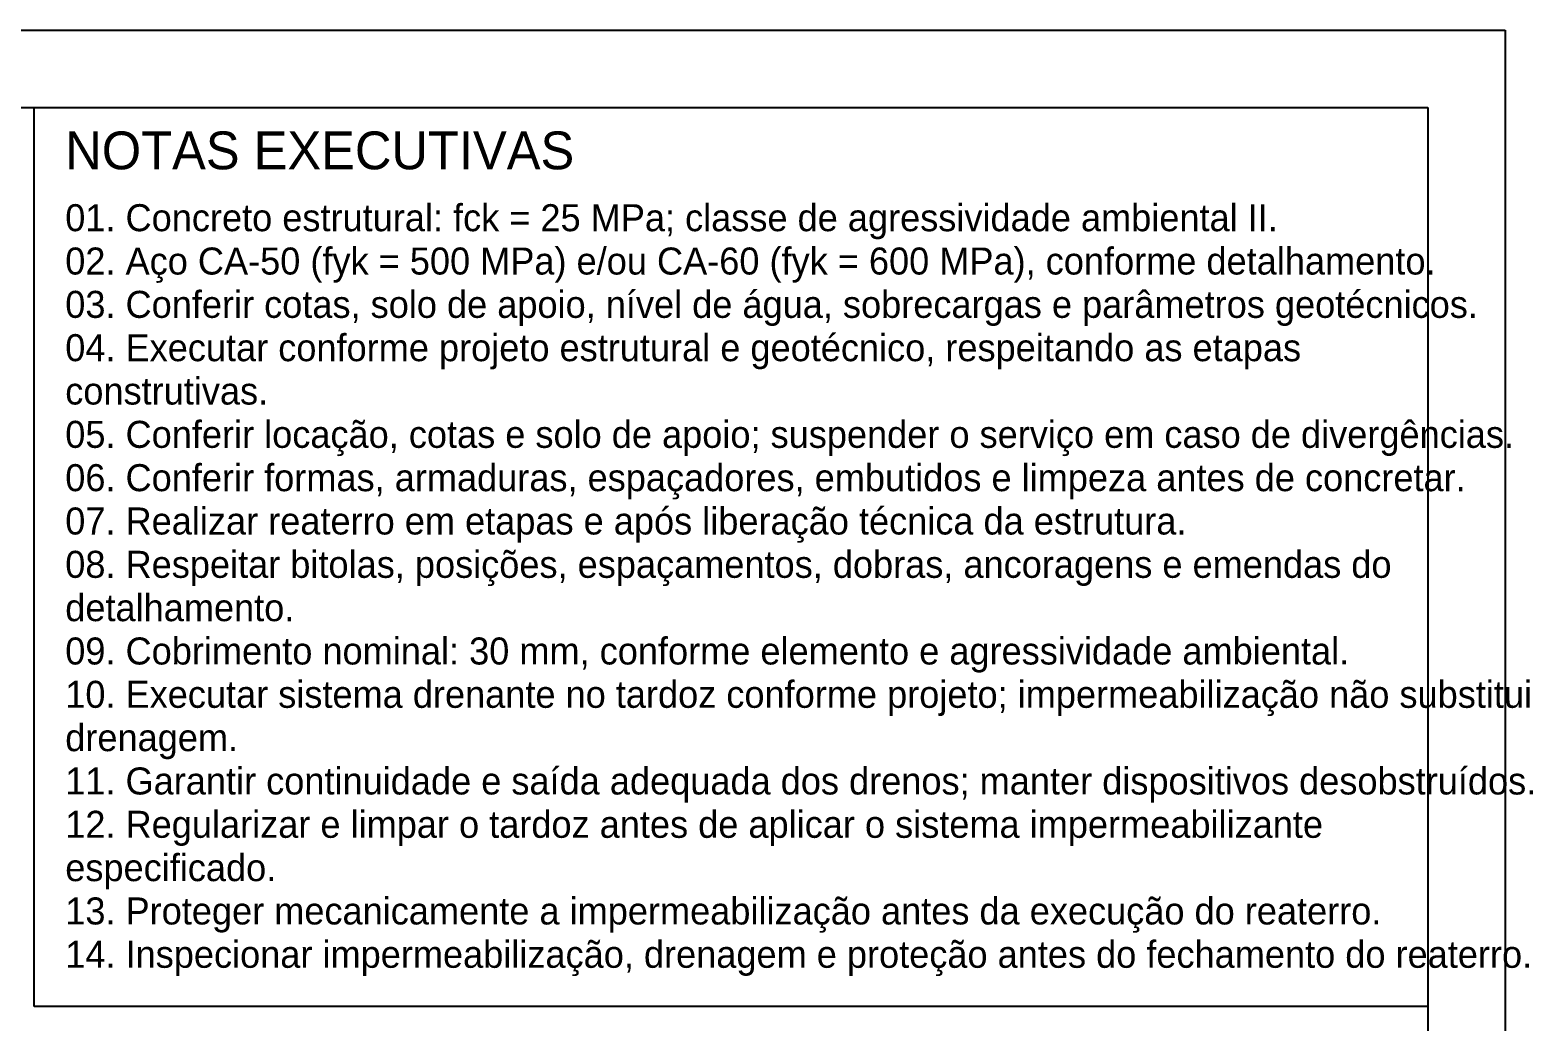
# Model space of a CAD drawing. Header units: millimetres. Extents: x 0 to 3648, y 0 to 594.
# Drawn here: x 650.5 to 844.6, y 465.8 to 594 of the extents above; entities that cross this region are included whole.
import ezdxf

# ---------------------------------------------------------------- set-up
doc = ezdxf.new("R2010")
doc.units = ezdxf.units.MM
for name, color, linetype in [('FORMAS', 7, 'CONTINUOUS'), ('MOLDURA', 7, 'CONTINUOUS'), ('TEXTOS', 2, 'CONTINUOUS')]:
    doc.layers.add(name, color=color, linetype=linetype)

msp = doc.modelspace()

# ---------------------------------------------------------------- linework, layer by layer
at = {"layer": 'FORMAS'}
for p, q in [((650.99997, 584), (830.99997, 584)), ((650.99997, 467.8), (650.99997, 584)), ((830.99997, 584), (830.99997, 467.8)), ((830.99997, 467.8), (650.99997, 467.8))]:
    msp.add_line(p, q, dxfattribs=at)
at = {"layer": 'MOLDURA'}
for p, q in [((0, 594), (840.99997, 594)), ((840.99997, 594), (840.99997, -0.00003)), ((20, 584), (830.99997, 584)), ((830.99997, 584), (830.99997, 9.99997))]:
    msp.add_line(p, q, dxfattribs=at)

# ---------------------------------------------------------------- texts
at = {"layer": 'TEXTOS'}
for s, height, p in [('NOTAS EXECUTIVAS', 4.88827, (655, 576)), ('01. Concreto estrutural: fck = 25 MPa; classe de agressividade ambiental II.', 3.49162, (655, 568)), ('02. Aço CA-50 (fyk = 500 MPa) e/ou CA-60 (fyk = 600 MPa), conforme detalhamento.', 3.49162, (655, 562.4)), ('03. Conferir cotas, solo de apoio, nível de água, sobrecargas e parâmetros geotécnicos.', 3.49162, (655, 556.8)), ('04. Executar conforme projeto estrutural e geotécnico, respeitando as etapas', 3.49162, (655, 551.2)), ('construtivas.', 3.49162, (655, 545.6)), ('05. Conferir locação, cotas e solo de apoio; suspender o serviço em caso de divergências.', 3.49162, (655, 540)), ('06. Conferir formas, armaduras, espaçadores, embutidos e limpeza antes de concretar.', 3.49162, (655, 534.4)), ('07. Realizar reaterro em etapas e após liberação técnica da estrutura.', 3.49162, (655, 528.8)), ('08. Respeitar bitolas, posições, espaçamentos, dobras, ancoragens e emendas do', 3.49162, (655, 523.2)), ('detalhamento.', 3.49162, (655, 517.6)), ('09. Cobrimento nominal: 30 mm, conforme elemento e agressividade ambiental.', 3.49162, (655, 512)), ('10. Executar sistema drenante no tardoz conforme projeto; impermeabilização não substitui', 3.49162, (655, 506.4)), ('drenagem.', 3.49162, (655, 500.8)), ('11. Garantir continuidade e saída adequada dos drenos; manter dispositivos desobstruídos.', 3.49162, (655, 495.2)), ('12. Regularizar e limpar o tardoz antes de aplicar o sistema impermeabilizante', 3.49162, (655, 489.6)), ('especificado.', 3.49162, (655, 484)), ('13. Proteger mecanicamente a impermeabilização antes da execução do reaterro.', 3.49162, (655, 478.4)), ('14. Inspecionar impermeabilização, drenagem e proteção antes do fechamento do reaterro.', 3.49162, (655, 472.8))]:
    msp.add_text(s, height=height, dxfattribs=at).set_placement(p)

doc.saveas('drawing.dxf')
